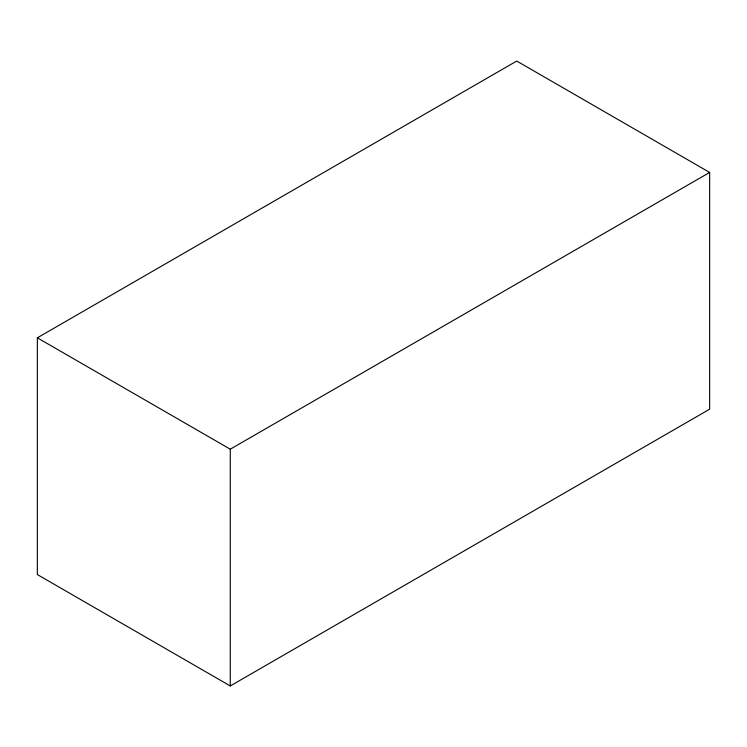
<?xml version="1.0" encoding="UTF-8"?>
<svg xmlns="http://www.w3.org/2000/svg" width="747" height="747" viewBox="0 0 747 747"><rect width="100%" height="100%" fill="white"/><g stroke="black" fill="none" stroke-linecap="round" stroke-linejoin="round"><path stroke-width="1.12" d="M37.35 337.821L516.728 61.049L709.65 172.436L709.65 409.179L230.272 685.951L37.35 574.564L37.35 337.821L230.272 449.199L709.65 172.436M230.272 449.199L230.272 685.951"/></g></svg>
